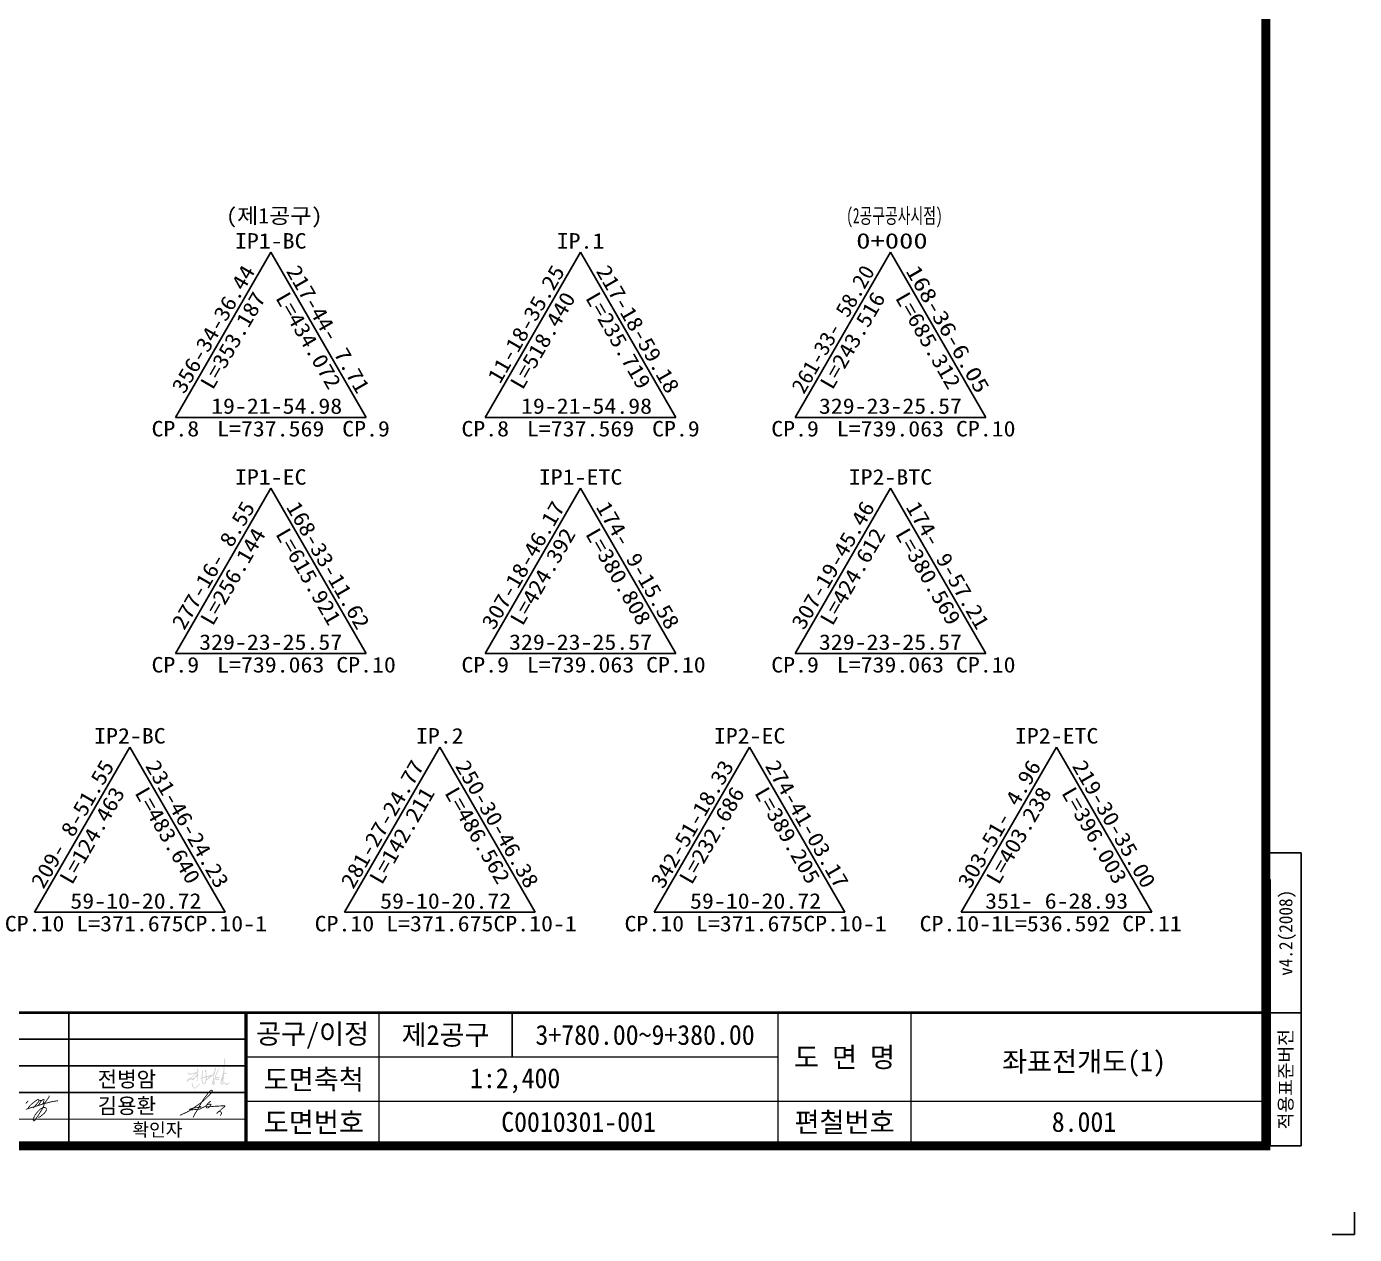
# Model space of a CAD drawing. Header units: millimetres. Extents: x 4602 to 5443, y 810 to 1404.
# Drawn here: x 5143.3 to 5442.8, y 810 to 1082.4 of the extents above; entities that cross this region are included whole.
import ezdxf
from ezdxf.enums import TextEntityAlignment as Align

# ---------------------------------------------------------------- set-up
doc = ezdxf.new("R2010")
doc.units = ezdxf.units.MM
for name, color, linetype in [('CA-ALGN-IPLN', 1, 'Continuous'), ('CA-ALGN-TEXT', 3, 'Continuous'), ('CA-TEXT', 3, 'Continuous'), ('CX-BORD', 3, 'Continuous'), ('CX-BORD-LIN1', 4, 'Continuous'), ('CX-BORD-LIN2', 3, 'Continuous'), ('CX-BORD-TEX2', 7, 'Continuous'), ('CX-BORD-TEX3', 6, 'Continuous'), ('CX-MISC', 2, 'Continuous')]:
    doc.layers.add(name, color=color, linetype=linetype)
doc.styles.add('GHS', font='DotumChe.ttf')
doc.styles.add('RP2', font='DotumChe.ttf')
doc.styles.add('SEKO', font='DotumChe.ttf')
doc.styles.add('TB_TEXT', font='DotumChe.ttf')
doc.styles.add('TB_WBTXT', font='H2GTRE.TTF')
doc.styles.add('TB_WMTXT', font='DotumChe.ttf')

# ---------------------------------------------------------------- blocks, each defined once
blk = doc.blocks.new('CXBLKA1-KHCA')
at = {"layer": 'CX-BORD-TEX3'}
h = blk.add_hatch(color=256, dxfattribs=at)
h.paths.add_polyline_path([(561.18, 19.68), (561.15, 19.63), (561.07, 19.12), (560.88, 16.41), (560.66, 15.98), (560.6, 15.39), (560.35, 14.81), (560.21, 14.18), (560.3, 13.84), (560.57, 13.79), (561.17, 14.08), (561.31, 14.01), (561.49, 13.7), (561.73, 13.72), (562.18, 14.08), (562.2, 14.24), (562.13, 14.28), (561.7, 13.91), (561.56, 13.89), (561.29, 14.25), (561.05, 14.22), (560.54, 13.95), (560.4, 13.98), (560.39, 14.28), (560.53, 14.8), (560.59, 14.88), (560.61, 14.81), (560.64, 14.48), (560.81, 14.22), (560.89, 14.22), (560.93, 14.3), (560.87, 14.49), (560.96, 15.86), (561.02, 16.27), (561.2, 16.25), (561.41, 16.18), (561.51, 16.12), (561.58, 16.24), (561.4, 16.4), (561.21, 16.45), (561.05, 16.44), (561.19, 18.6), (561.31, 19.6), (561.23, 19.67)])
h.paths.add_polyline_path([(559.57, 15.36), (559.51, 15.32), (559.23, 15.19), (559.29, 15.09), (559.44, 14.95), (559.66, 14.94), (559.82, 15.11), (559.82, 15.32), (559.71, 15.36)], flags=16)
h.paths.add_polyline_path([(558.67, 14.1), (558.61, 14.03), (558.55, 14.06), (558.52, 14.01), (558.59, 13.89), (558.64, 13.84), (558.69, 13.92), (558.74, 14.07), (558.73, 14.17)], flags=16)
h.paths.add_polyline_path([(557.28, 15.56), (557.09, 15.51), (557.08, 15.1), (557.05, 15.09), (557.05, 14.98), (557.17, 15), (557.94, 15.5), (558.1, 15.69), (558.02, 15.71), (557.97, 15.66), (557.86, 15.67), (557.58, 15.35), (557.45, 15.28), (557.4, 15.33), (557.55, 15.61), (557.49, 15.63)], flags=16)
h.paths.add_polyline_path([(556.14, 15.1), (556.16, 15.2), (556.28, 15.19), (556.9, 15.46), (556.93, 15.23), (556.83, 14.51), (556.58, 14.02), (556.42, 13.97), (556.27, 14.14), (556.13, 14.68)], flags=16)
h.paths.add_polyline_path([(556.27, 16.9), (556.16, 16.99), (556.11, 16.89), (556.02, 15.96), (555.97, 15.24), (555.78, 15.15), (555.88, 15.02), (555.96, 15.04), (556.03, 14.3), (556.28, 13.85), (556.57, 13.81), (556.92, 14.26), (557.02, 14.71), (557.97, 15.36), (558.7, 16.11), (558.54, 14.98), (558.49, 14.61), (558.37, 14.3), (558.36, 13.92), (558.56, 13.7), (558.76, 13.7), (558.92, 13.98), (558.89, 14.41), (558.79, 14.43), (558.69, 14.39), (558.64, 14.35), (558.62, 14.41), (558.65, 14.54), (559.02, 15), (559.03, 15.05), (559.15, 15.07), (559.24, 14.89), (559.41, 14.77), (559.81, 14.85), (559.99, 15.09), (559.97, 15.34), (559.77, 15.52), (559.44, 15.48), (559.22, 15.37), (559.22, 15.72), (559.7, 16.95), (559.96, 17.25), (559.96, 17.4), (560.09, 17.58), (560, 17.56), (559.5, 16.8), (559.14, 16.01), (559.07, 15.62), (559.05, 15.24), (558.71, 14.86), (558.66, 14.89), (558.88, 16.14), (559.15, 17.21), (559.13, 17.59), (559.06, 17.64), (558.96, 17.51), (558.92, 17.18), (558.81, 16.64), (558.58, 16.19), (558.26, 15.83), (558.02, 15.95), (557.8, 15.89), (557.76, 15.83), (557.41, 15.77), (557.06, 15.67), (557.02, 17.04), (556.93, 17.11), (556.83, 17.08), (556.82, 16.92), (556.75, 16.8), (556.75, 16.64), (556.9, 16.63), (556.91, 15.65), (556.14, 15.35), (556.23, 16.47)])
h.paths.add_polyline_path([(553.83, 14.15), (553.9, 14.14), (554, 13.51), (554.26, 13.13), (554.6, 13.13), (555.02, 13.4), (555.45, 13.97), (555.54, 14.06), (555.56, 13.9), (555.08, 13.28), (554.6, 12.96), (554.21, 12.97), (553.92, 13.32), (553.79, 13.61), (553.76, 14.06)])
h.paths.add_polyline_path([(553.01, 14.94), (552.99, 14.92), (552.85, 14.79), (552.84, 14.71), (552.95, 14.74), (553.26, 15.05), (553.23, 15.07), (553.12, 15.02)], flags=16)
h.paths.add_polyline_path([(552.85, 16.39), (552.85, 16.51), (553.01, 16.5), (553.06, 16.45), (553.31, 16.21), (553.57, 16.22), (554.62, 16.56), (554.83, 16.55), (554.95, 16.46), (554.86, 16.36), (554.3, 15.87), (553.62, 15.18), (553.87, 15.06), (554.54, 15.51), (555.01, 16.23), (555.05, 17.42), (555.18, 17.42), (555.23, 16.77), (554.96, 14.35), (554.88, 14.45), (554.94, 15.73), (554.52, 15.27), (554.2, 15.04), (554.24, 14.83), (554.15, 14.77), (553.53, 15.01), (553.4, 14.98), (552.66, 14.38), (552.59, 14.53), (552.72, 14.87), (553.13, 15.2), (553.5, 15.22), (554.55, 16.32), (554.51, 16.36), (553.71, 16.1), (553.31, 16.02), (553, 16.19)])
at = {"layer": 'CX-BORD-LIN1', "const_width": 2}
blk.add_lwpolyline([(796, 0), (0, 0), (0, 554), (796, 554)], close=True, dxfattribs=at)
at = {"layer": 'CX-BORD-LIN1'}
for points, const_width in [([(796, 30), (0, 30)], 0.6), ([(566, 0), (566, 30)], 0.8), ([(566, 0), (566, 30)], 0.6), ([(686, 0), (686, 30)], 0.3), ([(566, 6), (270, 6)], 0.2)]:
    blk.add_lwpolyline(points, dxfattribs=dict(at, const_width=const_width))
blk.add_lwpolyline([(526, 0), (526, 30)], dxfattribs=at)
at = {"layer": 'CX-BORD-LIN2'}
for p, q in [((804, 66.03), (796, 66.03)), ((804, 66.03), (804, 0)), ((797, 60), (797, 0)), ((804, 30), (796, 30)), ((804, 0), (797, 0))]:
    blk.add_line(p, q, dxfattribs=at)
at = {"layer": 'CX-BORD-LIN2', "const_width": 0.3}
for points in [[(596, 0), (596, 30)], [(716, 0), (716, 30)], [(686, 20), (566, 20)], [(796, 10), (566, 10)]]:
    blk.add_lwpolyline(points, dxfattribs=at)
at = {"layer": 'CX-BORD-LIN2'}
for points in [[(626, 20), (626, 30)], [(566, 24), (270, 24)], [(566, 18), (270, 18)], [(566, 12), (270, 12)]]:
    blk.add_lwpolyline(points, dxfattribs=at)
at = {"layer": 'CX-BORD-TEX3', "const_width": 0.188}
for points in [[(551.05, 6.85), (551.38, 6.99), (551.66, 7.12), (551.91, 7.23), (552.13, 7.33), (552.32, 7.42), (552.49, 7.5), (552.64, 7.57), (552.78, 7.65), (552.92, 7.72), (553.05, 7.79), (553.18, 7.86), (553.3, 7.93), (553.42, 8), (553.54, 8.07), (553.65, 8.14), (553.76, 8.21), (553.87, 8.28), (553.97, 8.35), (554.07, 8.43), (554.17, 8.5), (554.27, 8.57), (554.36, 8.65), (554.46, 8.72), (554.56, 8.8), (554.66, 8.87), (554.76, 8.94), (554.86, 9.01), (554.96, 9.09), (555.06, 9.16), (555.16, 9.23), (555.26, 9.3), (555.36, 9.36), (555.46, 9.43), (555.56, 9.5), (555.65, 9.57), (555.74, 9.63), (555.84, 9.7), (555.92, 9.76), (556.01, 9.83), (556.1, 9.89), (556.18, 9.96), (556.26, 10.03), (556.34, 10.09), (556.42, 10.16), (556.49, 10.23), (556.56, 10.29), (556.63, 10.35), (556.69, 10.42), (556.75, 10.48), (556.81, 10.53), (556.87, 10.59), (556.92, 10.65), (556.98, 10.7), (557.03, 10.76), (557.09, 10.81), (557.14, 10.87), (557.2, 10.92), (557.26, 10.98), (557.32, 11.04), (557.38, 11.09), (557.44, 11.15), (557.5, 11.21), (557.56, 11.26), (557.62, 11.32), (557.67, 11.37), (557.72, 11.43), (557.77, 11.48), (557.82, 11.54), (557.87, 11.59), (557.91, 11.64), (557.95, 11.69), (557.99, 11.74), (558.03, 11.79), (558.06, 11.84), (558.09, 11.89), (558.13, 11.93), (558.15, 11.98), (558.18, 12.02), (558.21, 12.06), (558.24, 12.1), (558.27, 12.14), (558.29, 12.17), (558.31, 12.21), (558.34, 12.24), (558.36, 12.27), (558.37, 12.3), (558.38, 12.33), (558.39, 12.35), (558.39, 12.38), (558.39, 12.41), (558.39, 12.44), (558.37, 12.46), (558.36, 12.48), (558.34, 12.5), (558.31, 12.51), (558.28, 12.52), (558.25, 12.52), (558.21, 12.51), (558.17, 12.5), (558.12, 12.48), (558.07, 12.46), (558.03, 12.44), (557.97, 12.4), (557.92, 12.37), (557.87, 12.33), (557.82, 12.29), (557.77, 12.24), (557.71, 12.19), (557.66, 12.14), (557.61, 12.08), (557.56, 12.02), (557.51, 11.96), (557.46, 11.89), (557.42, 11.83), (557.37, 11.76), (557.33, 11.7), (557.28, 11.63), (557.24, 11.56), (557.19, 11.5), (557.15, 11.43), (557.1, 11.37), (557.06, 11.31), (557.01, 11.25), (556.97, 11.2), (556.92, 11.14), (556.87, 11.08), (556.82, 11.02), (556.78, 10.96), (556.73, 10.9), (556.68, 10.84), (556.63, 10.78), (556.58, 10.71), (556.53, 10.64), (556.47, 10.57), (556.42, 10.49), (556.37, 10.41), (556.31, 10.32), (556.25, 10.23), (556.19, 10.14), (556.14, 10.05), (556.08, 9.95), (556.02, 9.86), (555.97, 9.76), (555.91, 9.67), (555.86, 9.58), (555.81, 9.5), (555.76, 9.41), (555.71, 9.33), (555.66, 9.25), (555.61, 9.16), (555.56, 9.08), (555.51, 8.99), (555.47, 8.89), (555.42, 8.8), (555.37, 8.7), (555.31, 8.59), (555.26, 8.49), (555.2, 8.38), (555.14, 8.27), (555.08, 8.17), (555.01, 8.06), (554.95, 7.95), (554.88, 7.84), (554.81, 7.74), (554.74, 7.64), (554.68, 7.55), (554.62, 7.46), (554.57, 7.38), (554.53, 7.31), (554.49, 7.25), (554.46, 7.2), (554.44, 7.14), (554.41, 7.09), (554.39, 7.04), (554.36, 6.98), (554.33, 6.92), (554.3, 6.86), (554.27, 6.78), (554.24, 6.71), (554.2, 6.64), (554.16, 6.57), (554.13, 6.5), (554.09, 6.44), (554.06, 6.39)], [(516.86, 10.14), (516.64, 9.89), (516.46, 9.68), (516.31, 9.51)], [(516.33, 8.19), (516.43, 8.23), (516.54, 8.27), (516.64, 8.31), (516.74, 8.35), (516.85, 8.39), (516.96, 8.43), (517.07, 8.46), (517.18, 8.5), (517.29, 8.53), (517.41, 8.56), (517.52, 8.59), (517.64, 8.62), (517.76, 8.66), (517.89, 8.69), (518.02, 8.73), (518.15, 8.76), (518.28, 8.8), (518.42, 8.84), (518.56, 8.89), (518.69, 8.93), (518.83, 8.97), (518.96, 9.02), (519.09, 9.06), (519.22, 9.1), (519.34, 9.14), (519.46, 9.19), (519.59, 9.23), (519.71, 9.27), (519.83, 9.31), (519.96, 9.34), (520.09, 9.38), (520.22, 9.42), (520.36, 9.46), (520.49, 9.49), (520.63, 9.53), (520.77, 9.57), (520.9, 9.6), (521.03, 9.63), (521.15, 9.67), (521.27, 9.7), (521.38, 9.73), (521.48, 9.76), (521.59, 9.79), (521.69, 9.82), (521.79, 9.84), (521.9, 9.87), (522.01, 9.89), (522.13, 9.92), (522.26, 9.94), (522.4, 9.97), (522.57, 10), (522.76, 10.03), (522.99, 10.06), (523.25, 10.1), (523.56, 10.14)], [(516.76, 8.32), (516.88, 8.51), (516.99, 8.67), (517.09, 8.81), (517.18, 8.92), (517.26, 9.02), (517.33, 9.1), (517.4, 9.16), (517.46, 9.22), (517.52, 9.27), (517.57, 9.32), (517.62, 9.37), (517.67, 9.41), (517.72, 9.45), (517.77, 9.49), (517.81, 9.53), (517.86, 9.57), (517.91, 9.62), (517.96, 9.66), (518.02, 9.71), (518.07, 9.75), (518.12, 9.8), (518.18, 9.84), (518.23, 9.88), (518.28, 9.92), (518.33, 9.96), (518.38, 9.99), (518.42, 10.02), (518.47, 10.05), (518.51, 10.08), (518.55, 10.11), (518.59, 10.14), (518.63, 10.16), (518.67, 10.19), (518.7, 10.22), (518.74, 10.24), (518.77, 10.27), (518.8, 10.29), (518.84, 10.31), (518.87, 10.33), (518.89, 10.35), (518.92, 10.37), (518.95, 10.38), (518.98, 10.39), (519, 10.4), (519.03, 10.41), (519.05, 10.41), (519.07, 10.42), (519.1, 10.42), (519.12, 10.42), (519.15, 10.41), (519.17, 10.41), (519.19, 10.4), (519.21, 10.39), (519.23, 10.37), (519.24, 10.35), (519.26, 10.33), (519.27, 10.3), (519.28, 10.27), (519.28, 10.24), (519.28, 10.2), (519.28, 10.17), (519.28, 10.13), (519.27, 10.09), (519.26, 10.06), (519.25, 10.02), (519.23, 9.99), (519.22, 9.95), (519.2, 9.92), (519.18, 9.89), (519.15, 9.85), (519.13, 9.82), (519.1, 9.79), (519.08, 9.75), (519.05, 9.71), (519.02, 9.68), (518.99, 9.64), (518.96, 9.6), (518.93, 9.56), (518.9, 9.53), (518.86, 9.49), (518.83, 9.45), (518.79, 9.42), (518.76, 9.38), (518.72, 9.34), (518.69, 9.31), (518.65, 9.27), (518.62, 9.24), (518.58, 9.2), (518.55, 9.16), (518.51, 9.12), (518.48, 9.08), (518.44, 9.05), (518.41, 9.01), (518.38, 8.96), (518.34, 8.92), (518.3, 8.88), (518.27, 8.83), (518.23, 8.79), (518.2, 8.74), (518.16, 8.69), (518.13, 8.64), (518.11, 8.59), (518.09, 8.53), (518.07, 8.47)], [(520.53, 9.59), (520.49, 9.4), (520.44, 9.24), (520.39, 9.09), (520.34, 8.97), (520.3, 8.86), (520.25, 8.76), (520.21, 8.68), (520.17, 8.59), (520.13, 8.52), (520.09, 8.44), (520.06, 8.37), (520.03, 8.31), (519.99, 8.24), (519.96, 8.18), (519.93, 8.12), (519.89, 8.06), (519.86, 8), (519.83, 7.95), (519.79, 7.9), (519.76, 7.85), (519.73, 7.79), (519.69, 7.74), (519.65, 7.69), (519.62, 7.63), (519.58, 7.58), (519.55, 7.52), (519.51, 7.46), (519.47, 7.4), (519.44, 7.34), (519.4, 7.28), (519.37, 7.22), (519.33, 7.17), (519.3, 7.11), (519.27, 7.06), (519.24, 7), (519.2, 6.95), (519.17, 6.9), (519.14, 6.85), (519.11, 6.81), (519.08, 6.76), (519.05, 6.72), (519.02, 6.68), (518.99, 6.64), (518.96, 6.6), (518.93, 6.56), (518.9, 6.52), (518.87, 6.48), (518.84, 6.44), (518.81, 6.39), (518.78, 6.35), (518.75, 6.3), (518.72, 6.26), (518.69, 6.22), (518.66, 6.17), (518.64, 6.13), (518.61, 6.09), (518.59, 6.05), (518.57, 6.02), (518.55, 5.98), (518.53, 5.95), (518.51, 5.92), (518.49, 5.89), (518.47, 5.86), (518.45, 5.83), (518.43, 5.8), (518.4, 5.77), (518.37, 5.74), (518.35, 5.71), (518.32, 5.69), (518.29, 5.67), (518.26, 5.65), (518.24, 5.63), (518.21, 5.61), (518.18, 5.6), (518.16, 5.59), (518.13, 5.59), (518.11, 5.59), (518.09, 5.6), (518.07, 5.61), (518.05, 5.62), (518.04, 5.64), (518.03, 5.67), (518.02, 5.7), (518.01, 5.74), (518, 5.78), (518, 5.82), (518, 5.87), (518.01, 5.92), (518.02, 5.98), (518.04, 6.04), (518.06, 6.1), (518.08, 6.16), (518.1, 6.22), (518.13, 6.29), (518.15, 6.36), (518.18, 6.43), (518.21, 6.5), (518.24, 6.57), (518.27, 6.64), (518.31, 6.71), (518.34, 6.77), (518.37, 6.84), (518.4, 6.9), (518.44, 6.96), (518.47, 7.01), (518.5, 7.06), (518.53, 7.11), (518.57, 7.15), (518.6, 7.2), (518.64, 7.24), (518.67, 7.28), (518.71, 7.33), (518.74, 7.37), (518.78, 7.42), (518.82, 7.47), (518.86, 7.51), (518.9, 7.56), (518.94, 7.61), (518.98, 7.66), (519.02, 7.71), (519.06, 7.75), (519.11, 7.8), (519.15, 7.84), (519.2, 7.89), (519.24, 7.93), (519.29, 7.97), (519.33, 8.02), (519.38, 8.06), (519.42, 8.1), (519.47, 8.15), (519.52, 8.19), (519.56, 8.23), (519.61, 8.27), (519.66, 8.31), (519.71, 8.35), (519.76, 8.38), (519.81, 8.41), (519.87, 8.44), (519.92, 8.46), (519.98, 8.48), (520.03, 8.5), (520.09, 8.52), (520.14, 8.54), (520.19, 8.55), (520.24, 8.57), (520.29, 8.58), (520.34, 8.6), (520.39, 8.61), (520.43, 8.61), (520.48, 8.62), (520.53, 8.62), (520.57, 8.62), (520.62, 8.61), (520.67, 8.6), (520.71, 8.59), (520.76, 8.57), (520.8, 8.55), (520.84, 8.52), (520.87, 8.5), (520.9, 8.47), (520.92, 8.44), (520.94, 8.4), (520.95, 8.37), (520.96, 8.33), (520.97, 8.29), (520.97, 8.25), (520.97, 8.21), (520.96, 8.17), (520.96, 8.13), (520.95, 8.09), (520.94, 8.05), (520.93, 8), (520.92, 7.96), (520.91, 7.92), (520.9, 7.88), (520.88, 7.85), (520.86, 7.81), (520.84, 7.77), (520.82, 7.74), (520.8, 7.71), (520.78, 7.67), (520.76, 7.64), (520.73, 7.61), (520.71, 7.58), (520.68, 7.54), (520.65, 7.51), (520.62, 7.48), (520.59, 7.44), (520.55, 7.41), (520.52, 7.37), (520.49, 7.34), (520.45, 7.3), (520.42, 7.27), (520.38, 7.24), (520.35, 7.2), (520.31, 7.17), (520.27, 7.13), (520.23, 7.1), (520.2, 7.07), (520.16, 7.03), (520.12, 7), (520.08, 6.97), (520.04, 6.94), (520.01, 6.91), (519.97, 6.89), (519.93, 6.86), (519.9, 6.83), (519.86, 6.8), (519.83, 6.78), (519.8, 6.75), (519.77, 6.72), (519.73, 6.7), (519.7, 6.67), (519.67, 6.64), (519.64, 6.62), (519.6, 6.59), (519.57, 6.56), (519.53, 6.54), (519.48, 6.51), (519.43, 6.49), (519.37, 6.46), (519.3, 6.43), (519.22, 6.41), (519.13, 6.38)], [(519.29, 10.06), (519.37, 10.1), (519.43, 10.14), (519.5, 10.16), (519.55, 10.18), (519.6, 10.19), (519.65, 10.19), (519.69, 10.19), (519.72, 10.19), (519.75, 10.19), (519.77, 10.18), (519.79, 10.17), (519.8, 10.16), (519.8, 10.15), (519.81, 10.14), (519.8, 10.12), (519.79, 10.09), (519.77, 10.06), (519.75, 10.03), (519.73, 9.99), (519.7, 9.95), (519.68, 9.91), (519.65, 9.87), (519.62, 9.83), (519.59, 9.79), (519.57, 9.75), (519.54, 9.71), (519.52, 9.68), (519.5, 9.64), (519.48, 9.61), (519.46, 9.57), (519.43, 9.53), (519.41, 9.49), (519.38, 9.45), (519.35, 9.41), (519.32, 9.36), (519.28, 9.31), (519.23, 9.25), (519.17, 9.18), (519.1, 9.11), (519.01, 9.03)], [(519.85, 10.15), (519.97, 10.24), (520.07, 10.32), (520.15, 10.38), (520.21, 10.42), (520.26, 10.46), (520.3, 10.47), (520.33, 10.48), (520.36, 10.48), (520.38, 10.47), (520.4, 10.46), (520.41, 10.44), (520.42, 10.41), (520.43, 10.38), (520.44, 10.35), (520.44, 10.31), (520.44, 10.27), (520.43, 10.23), (520.42, 10.19), (520.41, 10.15), (520.39, 10.1), (520.38, 10.06), (520.36, 10.02), (520.35, 9.98), (520.33, 9.94), (520.32, 9.9), (520.31, 9.86), (520.3, 9.83), (520.28, 9.79), (520.27, 9.76), (520.26, 9.72), (520.25, 9.69), (520.23, 9.66), (520.22, 9.63), (520.21, 9.6), (520.19, 9.57), (520.18, 9.55), (520.18, 9.52), (520.18, 9.51), (520.19, 9.5), (520.21, 9.49), (520.23, 9.49), (520.27, 9.5), (520.31, 9.51), (520.36, 9.53), (520.42, 9.56), (520.47, 9.59), (520.53, 9.63), (520.58, 9.67), (520.63, 9.72), (520.68, 9.77), (520.72, 9.82), (520.77, 9.88), (520.81, 9.94), (520.85, 9.99), (520.88, 10.05), (520.92, 10.1), (520.96, 10.15), (520.99, 10.2), (521.02, 10.25), (521.06, 10.3), (521.09, 10.34), (521.12, 10.38), (521.15, 10.42), (521.18, 10.46), (521.21, 10.5), (521.23, 10.53), (521.26, 10.57), (521.29, 10.6), (521.32, 10.64), (521.35, 10.68), (521.38, 10.72), (521.41, 10.77), (521.45, 10.82), (521.48, 10.87), (521.52, 10.93), (521.55, 11), (521.58, 11.07), (521.59, 11.14), (521.6, 11.23), (521.59, 11.31)], [(555.52, 8.6), (555.66, 8.65), (555.75, 8.7), (555.81, 8.74), (555.83, 8.77), (555.82, 8.8), (555.8, 8.82), (555.76, 8.83), (555.7, 8.83), (555.65, 8.82), (555.59, 8.8), (555.52, 8.78), (555.45, 8.75), (555.38, 8.72), (555.31, 8.69), (555.24, 8.66), (555.16, 8.63), (555.08, 8.61), (555.01, 8.6), (554.93, 8.59), (554.85, 8.58), (554.77, 8.57), (554.7, 8.57), (554.62, 8.56), (554.55, 8.56), (554.49, 8.55), (554.42, 8.54), (554.36, 8.54), (554.3, 8.52), (554.24, 8.51), (554.18, 8.5), (554.12, 8.48), (554.06, 8.47), (553.99, 8.45), (553.92, 8.43), (553.86, 8.41), (553.79, 8.39), (553.72, 8.36), (553.65, 8.34), (553.58, 8.32), (553.52, 8.3), (553.46, 8.28), (553.41, 8.26), (553.36, 8.25), (553.32, 8.23), (553.29, 8.21), (553.27, 8.2), (553.26, 8.19), (553.27, 8.17), (553.29, 8.16), (553.32, 8.14), (553.37, 8.13), (553.42, 8.12), (553.49, 8.11), (553.56, 8.1), (553.65, 8.1), (553.73, 8.09), (553.82, 8.1), (553.92, 8.1), (554.02, 8.11), (554.11, 8.12), (554.21, 8.13), (554.31, 8.14), (554.4, 8.15), (554.49, 8.16), (554.58, 8.16), (554.66, 8.17), (554.74, 8.18), (554.81, 8.18), (554.88, 8.19), (554.96, 8.19), (555.03, 8.2), (555.1, 8.2), (555.17, 8.21), (555.24, 8.22), (555.31, 8.22), (555.38, 8.23), (555.45, 8.24), (555.51, 8.25), (555.57, 8.27), (555.63, 8.29), (555.68, 8.3), (555.72, 8.33), (555.77, 8.35), (555.81, 8.37), (555.84, 8.4), (555.88, 8.43), (555.93, 8.45), (555.97, 8.48), (556.02, 8.51), (556.08, 8.53), (556.14, 8.56), (556.2, 8.59), (556.26, 8.61), (556.32, 8.64), (556.38, 8.66), (556.44, 8.69), (556.5, 8.71), (556.56, 8.74), (556.61, 8.76), (556.66, 8.79), (556.72, 8.82), (556.77, 8.86), (556.82, 8.89), (556.87, 8.93), (556.92, 8.97), (556.97, 9.02), (557.02, 9.07), (557.06, 9.12), (557.11, 9.17), (557.15, 9.22), (557.19, 9.26), (557.22, 9.31), (557.25, 9.35), (557.28, 9.39), (557.3, 9.42), (557.32, 9.45), (557.34, 9.48), (557.36, 9.51), (557.38, 9.53), (557.4, 9.56), (557.42, 9.58), (557.45, 9.6), (557.48, 9.62), (557.5, 9.64), (557.53, 9.66), (557.57, 9.69), (557.6, 9.72), (557.64, 9.75), (557.68, 9.79), (557.72, 9.83), (557.77, 9.87), (557.82, 9.91), (557.88, 9.94), (557.95, 9.95), (558.02, 9.96), (558.1, 9.95)], [(557.15, 9.21), (557.28, 9.27), (557.4, 9.32), (557.51, 9.35), (557.61, 9.38), (557.7, 9.39), (557.77, 9.39), (557.84, 9.39), (557.89, 9.38), (557.94, 9.38), (557.98, 9.37), (558.01, 9.35), (558.04, 9.34), (558.06, 9.33), (558.08, 9.31), (558.08, 9.3), (558.09, 9.28), (558.09, 9.26), (558.09, 9.24), (558.09, 9.22), (558.08, 9.2), (558.06, 9.18), (558.05, 9.15), (558.03, 9.13), (558.01, 9.1), (557.98, 9.07), (557.96, 9.04), (557.93, 9), (557.9, 8.97), (557.86, 8.94), (557.83, 8.9), (557.79, 8.86), (557.76, 8.83), (557.73, 8.79), (557.69, 8.75), (557.66, 8.71), (557.63, 8.68), (557.59, 8.64), (557.55, 8.61), (557.52, 8.58), (557.48, 8.56), (557.44, 8.54), (557.4, 8.52), (557.36, 8.51), (557.31, 8.5), (557.27, 8.5), (557.23, 8.5), (557.19, 8.51), (557.16, 8.52), (557.13, 8.55), (557.1, 8.57), (557.07, 8.61), (557.05, 8.65), (557.03, 8.7), (557.01, 8.76), (556.99, 8.84), (556.98, 8.92)], [(557.07, 8.8), (557.34, 8.8), (557.56, 8.8), (557.75, 8.81), (557.91, 8.81), (558.05, 8.82), (558.16, 8.82), (558.26, 8.83), (558.35, 8.84), (558.44, 8.85), (558.52, 8.85), (558.6, 8.86), (558.68, 8.87), (558.76, 8.88), (558.83, 8.89), (558.9, 8.9), (558.97, 8.9), (559.04, 8.91), (559.11, 8.91), (559.18, 8.91), (559.25, 8.92), (559.32, 8.92), (559.39, 8.92), (559.46, 8.92), (559.54, 8.93), (559.62, 8.93), (559.7, 8.93), (559.78, 8.94), (559.86, 8.95), (559.94, 8.95), (560.02, 8.96), (560.1, 8.96), (560.17, 8.97), (560.24, 8.97), (560.31, 8.98), (560.37, 8.98), (560.43, 8.99), (560.48, 8.99), (560.53, 8.99), (560.57, 8.99), (560.61, 9), (560.64, 9), (560.68, 9), (560.71, 9), (560.74, 9), (560.76, 9), (560.79, 9), (560.82, 9), (560.85, 9), (560.89, 9), (560.92, 9), (560.96, 9), (561, 9), (561.03, 9), (561.07, 9), (561.1, 9), (561.13, 8.99), (561.16, 8.99), (561.19, 8.98), (561.21, 8.98), (561.23, 8.97), (561.24, 8.96), (561.24, 8.94), (561.24, 8.93), (561.23, 8.91), (561.21, 8.88), (561.19, 8.86), (561.16, 8.83), (561.13, 8.8), (561.09, 8.76), (561.05, 8.73), (561.01, 8.69), (560.96, 8.66), (560.92, 8.62), (560.87, 8.59), (560.83, 8.55), (560.78, 8.51), (560.74, 8.48), (560.69, 8.44), (560.65, 8.4), (560.6, 8.37), (560.56, 8.33), (560.52, 8.29), (560.48, 8.25), (560.44, 8.21), (560.4, 8.18), (560.36, 8.14), (560.32, 8.1), (560.29, 8.07), (560.25, 8.03), (560.22, 8), (560.18, 7.96), (560.15, 7.93), (560.12, 7.9), (560.08, 7.87), (560.05, 7.84), (560.02, 7.82), (559.98, 7.79), (559.95, 7.77), (559.91, 7.75), (559.88, 7.72), (559.84, 7.7), (559.8, 7.68), (559.76, 7.65), (559.72, 7.62), (559.68, 7.59), (559.64, 7.55), (559.6, 7.51), (559.56, 7.46), (559.51, 7.41), (559.46, 7.35), (559.41, 7.28), (559.36, 7.2)], [(560, 7.81), (560.17, 7.7), (560.29, 7.61), (560.38, 7.53), (560.43, 7.46), (560.45, 7.4), (560.46, 7.35), (560.45, 7.3), (560.44, 7.25), (560.42, 7.21), (560.41, 7.17), (560.39, 7.12), (560.37, 7.07), (560.34, 7.01), (560.3, 6.94), (560.25, 6.85), (560.19, 6.75)]]:
    blk.add_lwpolyline(points, dxfattribs=at)
at = {"layer": 'CX-MISC'}
blk.add_lwpolyline([(811, -20), (816, -20), (816, -15)], dxfattribs=at)
at = {"layer": 'CX-BORD-LIN1', "style": 'TB_TEXT'}
for tag, height, p in [('TR_RNUM4', 3, (285.11, 26.64)), ('TR_RDAT4', 3.5, (317.5, 27)), ('TR_DGN4', 3.5, (459.12, 27)), ('TR_CHK4', 3.5, (499.12, 27)), ('TR_APP4', 3.5, (539.12, 27)), ('TR_RNUM3', 3, (285.11, 20.64)), ('TR_RDAT3', 3.5, (317.5, 21)), ('TR_DGN3', 3.5, (459.12, 21)), ('TR_CHK3', 3.5, (499.12, 21)), ('TR_APP3', 3.5, (539.12, 21)), ('TR_RNUM2', 3, (285.11, 14.64)), ('TR_RDAT2', 3.5, (317.5, 15)), ('TR_DGN2', 3.5, (459.12, 15)), ('TR_CHK2', 3.5, (499.12, 15)), ('TR_APP2', 3.5, (539.12, 15)), ('TR_RNUM1', 3, (285.11, 8.64)), ('TR_RDAT1', 3.5, (317.5, 9)), ('TR_DGN1', 3.5, (459.12, 9)), ('TR_CHK1', 3.5, (499.12, 9)), ('TR_APP1', 3.5, (539.12, 9))]:
    blk.add_attdef(tag, text='', height=height, dxfattribs=at).set_placement(p, align=Align.MIDDLE_CENTER)
for tag, p in [('TR_RCON4', (342.3, 27)), ('TR_RCON3', (342.3, 21)), ('TR_RCON2', (342.3, 15)), ('TR_RCON1', (342.3, 9))]:
    blk.add_attdef(tag, text='', height=3.5, dxfattribs=at).set_placement(p, align=Align.MIDDLE_LEFT)
at = {"layer": 'CX-BORD-LIN2', "style": 'TB_TEXT'}
blk.add_text('적용표준버전', height=3, rotation=90, dxfattribs=at).set_placement((800.5, 15), align=Align.MIDDLE_CENTER)
blk.add_attdef('TD_VERSION', text='', height=3, rotation=90, dxfattribs=at).set_placement((800.5, 48.01), align=Align.MIDDLE_CENTER)
at = {"layer": 'CX-BORD-TEX2', "style": 'TB_WMTXT'}
for tag, height, p in [('TB_CNAME', 5, (15.34, 531.83)), ('TB_CSCOP', 4, (16.63, 523.83))]:
    blk.add_attdef(tag, text='', height=height, dxfattribs=at).set_placement(p, align=Align.BOTTOM_LEFT)
at = {"layer": 'CX-BORD-TEX2', "style": 'TB_WBTXT'}
for tag, height, p in [('TB_MTITIL', 10, (398, 533.33)), ('TB_STITL', 7, (398, 518.33))]:
    blk.add_attdef(tag, text='', height=height, dxfattribs=at).set_placement(p, align=Align.MIDDLE_CENTER)
at = {"layer": 'CX-BORD-TEX3', "style": 'TB_TEXT'}
for s, height, p in [('공구/이정', 4.5, (581, 25)), ('도 면 명', 4.5, (701, 20)), ('도면축척', 4.5, (581.29, 15)), ('도면번호', 4.5, (581.29, 5.39)), ('편철번호', 4.5, (701, 5.39)), ('확인자', 3, (546, 3.66))]:
    blk.add_text(s, height=height, dxfattribs=at).set_placement(p, align=Align.MIDDLE)
for tag, height, p in [('TD_DCOMP', 4.5, (217.5, 25)), ('TD_CSECT', 4.5, (611, 25)), ('TD_CDIST', 4.5, (656, 25)), ('TD_DNAME_TOP', 4.5, (755, 25)), ('TD_DNAME_MAIN', 4.5, (755, 19.01)), ('TD_CCOMP', 4.5, (217.5, 15)), ('TD_HSCAL', 4.5, (626.7, 15.24)), ('TD_VSCAL', 4.5, (655.78, 15.24)), ('TD_DNAME_BOT', 3, (755, 13.65)), ('TD_CNAME', 5, (65, 5.75)), ('TD_FIELD', 4.5, (182.5, 5.53)), ('TD_CSTEP', 4.5, (253.24, 5.53)), ('TD_DWGCODE', 4.5, (641, 5.39)), ('TD_DWGNO', 4.5, (755, 5.39))]:
    blk.add_attdef(tag, text='', height=height, dxfattribs=at).set_placement(p, align=Align.MIDDLE_CENTER)

msp = doc.modelspace()

# ---------------------------------------------------------------- linework, layer by layer
at = {"layer": 'CA-ALGN-IPLN', "linetype": 'Continuous'}
for p, q in [((5198.39, 1031.52), (5176.89, 994.28)), ((5198.39, 1031.52), (5219.9, 994.28)), ((5268.28, 1031.52), (5246.78, 994.28)), ((5268.28, 1031.52), (5289.78, 994.28)), ((5338.17, 1031.52), (5316.66, 994.28)), ((5338.17, 1031.52), (5359.67, 994.28)), ((5176.89, 994.28), (5219.9, 994.28)), ((5246.78, 994.28), (5289.78, 994.28)), ((5316.66, 994.28), (5359.67, 994.28)), ((5198.39, 978.3), (5176.89, 941.05)), ((5198.39, 978.3), (5219.9, 941.05)), ((5268.28, 978.3), (5246.78, 941.05)), ((5268.28, 978.3), (5289.78, 941.05)), ((5338.17, 978.3), (5316.66, 941.05)), ((5338.17, 978.3), (5359.67, 941.05)), ((5176.89, 941.05), (5219.9, 941.05)), ((5246.78, 941.05), (5289.78, 941.05)), ((5316.66, 941.05), (5359.67, 941.05)), ((5166.63, 919.93), (5145.13, 882.68)), ((5166.63, 919.93), (5188.14, 882.68)), ((5236.52, 919.93), (5215.02, 882.68)), ((5236.52, 919.93), (5258.03, 882.68)), ((5306.41, 919.93), (5284.91, 882.68)), ((5306.41, 919.93), (5327.91, 882.68)), ((5375.66, 919.93), (5354.16, 882.68)), ((5375.66, 919.93), (5397.17, 882.68)), ((5145.13, 882.68), (5188.14, 882.68)), ((5215.02, 882.68), (5258.03, 882.68)), ((5284.91, 882.68), (5327.91, 882.68)), ((5354.16, 882.68), (5397.17, 882.68))]:
    msp.add_line(p, q, dxfattribs=at)

# ---------------------------------------------------------------- block references
at = {"layer": 'CX-BORD'}
ref = msp.add_blockref('CXBLKA1-KHCA', (4626.83, 830.04), dxfattribs=at)
ref.add_attrib('TD_DNAME_MAIN', '좌표전개도(1)', dxfattribs={"layer": 'CX-BORD-TEX3', "height": 4.5, "style": 'TB_TEXT'}).set_placement((5381.83, 849.05), align=Align.MIDDLE_CENTER)
ref.add_attrib('TD_CSECT', '제2공구', dxfattribs={"layer": 'CX-BORD-TEX3', "height": 4.5, "style": 'TB_TEXT'}).set_placement((5237.83, 855.04), align=Align.MIDDLE_CENTER)
ref.add_attrib('TD_CDIST', '3+780.00~9+380.00', dxfattribs={"layer": 'CX-BORD-TEX3', "height": 4.5, "style": 'TB_TEXT'}).set_placement((5282.83, 855.04), align=Align.MIDDLE_CENTER)
ref.add_attrib('TD_HSCAL', '1:2,400', dxfattribs={"layer": 'CX-BORD-TEX3', "height": 4.5, "style": 'TB_TEXT'}).set_placement((5253.53, 845.27), align=Align.MIDDLE_CENTER)
ref.add_attrib('TR_APP1', '김용환', dxfattribs={"layer": 'CX-BORD-LIN1', "height": 3.5, "style": 'TB_TEXT'}).set_placement((5165.95, 839.04), align=Align.MIDDLE_CENTER)
ref.add_attrib('TR_APP2', '전병암', dxfattribs={"layer": 'CX-BORD-LIN1', "height": 3.5, "style": 'TB_TEXT'}).set_placement((5165.95, 845.04), align=Align.MIDDLE_CENTER)
ref.add_attrib('TD_DWGNO', '8.001', dxfattribs={"layer": 'CX-BORD-TEX3', "height": 4.5, "style": 'TB_TEXT'}).set_placement((5381.83, 835.42), align=Align.MIDDLE_CENTER)
ref.add_attrib('TD_DWGCODE', 'C0010301-001', dxfattribs={"layer": 'CX-BORD-TEX3', "height": 4.5, "style": 'TB_TEXT'}).set_placement((5267.83, 835.42), align=Align.MIDDLE_CENTER)
ref.add_attrib('TD_VERSION', 'v4.2(2008)', dxfattribs={"layer": 'CX-BORD-LIN2', "height": 3, "rotation": 90, "style": 'TB_TEXT'}).set_placement((5427.33, 878.05), align=Align.MIDDLE_CENTER)

# ---------------------------------------------------------------- texts
at = {"layer": 'CA-ALGN-TEXT'}
for s, style, width, p, p2 in [('(제1공구)', 'SEKO', 1.432537, (5188.34, 1038.01), (5210.03, 1038.01)), ('(2공구공사시점)', 'SEKO', 0.874905, (5328.23, 1038.01), (5349.92, 1038.01)), ('IP1-BC', 'RP2', 0.850202, (5190.33, 1032.33), (5206.46, 1032.33)), ('IP.1', 'RP2', 1.292308, (5262.9, 1032.33), (5273.66, 1032.33)), ('0+000', 'RP2', 0.941001, (5330.45, 1032.33), (5346.57, 1032.33)), ('IP1-EC', 'RP2', 0.865385, (5190.33, 979.1), (5206.46, 979.1)), ('IP1-ETC', 'RP2', 0.883413, (5258.87, 979.1), (5277.69, 979.1)), ('IP2-BTC', 'RP2', 0.869822, (5328.76, 979.1), (5347.58, 979.1)), ('IP2-BC', 'RP2', 0.850202, (5158.57, 920.73), (5174.7, 920.73)), ('IP.2', 'RP2', 1.153846, (5231.15, 920.73), (5241.9, 920.73)), ('IP2-EC', 'RP2', 0.865385, (5298.35, 920.73), (5314.47, 920.73)), ('IP2-ETC', 'RP2', 0.883413, (5366.25, 920.73), (5385.07, 920.73))]:
    msp.add_text(s, height=3.494, dxfattribs=dict(at, style=style, width=width)).set_placement(p, p2, align=Align.FIT)
at = {"layer": 'CA-TEXT', "style": 'RP2'}
for s, height, rotation, width, p, p2 in [('356-34-36.44', 3.4944, 60, 0.807692, (5178.88, 999.34), (5195.01, 1027.27)), ('217-44- 7.71', 3.4944, 300, 0.828402, (5201.78, 1027.27), (5217.91, 999.34)), (' 11-18-35.25', 3.4944, 60, 0.807692, (5248.77, 999.34), (5264.89, 1027.27)), ('217-18-59.18', 3.4944, 300, 0.811072, (5271.67, 1027.27), (5287.79, 999.34)), ('261-33- 58.20', 3.4944, 60, 0.745562, (5318.65, 999.34), (5334.78, 1027.27)), ('168-36-6.05', 3.4944, 300, 0.885142, (5341.55, 1027.27), (5357.68, 999.34)), ('L=353.187', 3.494, 60, 0.855204, (5185.32, 1000.28), (5197.41, 1021.23)), ('L=434.072', 3.494, 300, 0.855204, (5199.37, 1021.23), (5211.47, 1000.28)), ('L=518.440', 3.494, 60, 0.855204, (5255.2, 1000.28), (5267.3, 1021.23)), ('L=235.719', 3.494, 300, 0.860264, (5269.26, 1021.23), (5281.36, 1000.28)), ('L=243.516', 3.494, 60, 0.855204, (5325.09, 1000.28), (5337.19, 1021.23)), ('L=685.312', 3.494, 300, 0.855204, (5339.15, 1021.23), (5351.24, 1000.28)), ('277-16- 8.55', 3.4944, 60, 0.807692, (5178.88, 946.11), (5195.01, 974.04)), ('168-33-11.62', 3.4944, 300, 0.811072, (5201.78, 974.04), (5217.91, 946.11)), ('307-18-46.17', 3.4944, 60, 0.811072, (5248.77, 946.11), (5264.89, 974.04)), ('174- 9-15.58', 3.4944, 300, 0.807692, (5271.67, 974.04), (5287.79, 946.11)), ('307-19-45.46', 3.4944, 60, 0.811072, (5318.65, 946.11), (5334.78, 974.04)), ('174- 9-57.21', 3.4944, 300, 0.828402, (5341.55, 974.04), (5357.68, 946.11)), ('L=256.144', 3.494, 60, 0.850202, (5185.32, 947.05), (5197.41, 968)), ('L=615.921', 3.494, 300, 0.886492, (5199.37, 968), (5211.47, 947.05)), ('L=424.392', 3.494, 60, 0.855204, (5255.2, 947.05), (5267.3, 968)), ('L=380.808', 3.494, 300, 0.855204, (5269.26, 968), (5281.36, 947.05)), ('L=424.612', 3.494, 60, 0.855204, (5325.09, 947.05), (5337.19, 968)), ('L=380.569', 3.494, 300, 0.860264, (5339.15, 968), (5351.24, 947.05)), ('209- 8-51.55', 3.4944, 60, 0.807692, (5147.12, 887.74), (5163.25, 915.67)), ('231-46-24.23', 3.4944, 300, 0.811072, (5170.02, 915.67), (5186.15, 887.74)), ('281-27-24.77', 3.4944, 60, 0.811072, (5217.01, 887.74), (5233.14, 915.67)), ('250-30-46.38', 3.4944, 300, 0.811072, (5239.91, 915.67), (5256.04, 887.74)), ('342-51-18.33', 3.4944, 60, 0.811072, (5286.9, 887.74), (5303.02, 915.67)), ('274-41-03.17', 3.4944, 300, 0.811072, (5309.8, 915.67), (5325.92, 887.74)), ('303-51- 4.96', 3.4944, 60, 0.807692, (5356.15, 887.74), (5372.28, 915.67)), ('219-30-35.00', 3.4944, 300, 0.811072, (5379.05, 915.67), (5395.18, 887.74)), ('L=124.463', 3.494, 60, 0.855204, (5153.56, 888.68), (5165.65, 909.63)), ('L=483.640', 3.494, 300, 0.855204, (5167.61, 909.63), (5179.71, 888.68)), ('L=486.562', 3.494, 300, 0.855204, (5237.5, 909.63), (5249.6, 888.68)), ('L=232.686', 3.494, 60, 0.855204, (5293.33, 888.68), (5305.43, 909.63)), ('L=389.205', 3.494, 300, 0.855204, (5307.39, 909.63), (5319.49, 888.68)), ('L=403.238', 3.494, 60, 0.855204, (5362.59, 888.68), (5374.68, 909.63)), ('L=396.003', 3.494, 300, 0.855204, (5376.64, 909.63), (5388.74, 888.68)), ('L=142.211', 3.494, 60, 0.886492, (5223.45, 888.68), (5235.54, 909.63))]:
    msp.add_text(s, height=height, rotation=rotation, dxfattribs=dict(at, width=width)).set_placement(p, p2, align=Align.FIT)
at = {"layer": 'CA-TEXT'}
for s, height, style, width, p, p2 in [(' 19-21-54.98', 3.4944, 'RP2', 0.807692, (5182.26, 995.08), (5214.52, 995.08)), (' 19-21-54.98', 3.4944, 'RP2', 0.807692, (5252.15, 995.08), (5284.41, 995.08)), ('329-23-25.57', 3.4944, 'RP2', 0.811072, (5322.04, 995.08), (5354.3, 995.08)), ('CP.8', 3.494, 'GHS', 1.128305, (5171.51, 989.98), (5182.26, 989.98)), ('L=737.569', 3.494, 'RP2', 0.860264, (5186.3, 989.98), (5210.49, 989.98)), ('CP.9', 3.494, 'RP2', 0.950226, (5214.52, 989.98), (5225.27, 989.98)), ('CP.8', 3.494, 'RP2', 0.936455, (5241.4, 989.98), (5252.15, 989.98)), ('L=737.569', 3.494, 'RP2', 0.860264, (5256.18, 989.98), (5280.38, 989.98)), ('CP.9', 3.494, 'RP2', 0.950226, (5284.41, 989.98), (5295.16, 989.98)), ('CP.9', 3.494, 'RP2', 0.950226, (5311.29, 989.98), (5322.04, 989.98)), ('L=739.063', 3.494, 'RP2', 0.855204, (5326.07, 989.98), (5350.26, 989.98)), ('CP.10', 3.494, 'RP2', 0.907519, (5352.95, 989.98), (5366.39, 989.98)), ('329-23-25.57', 3.4944, 'RP2', 0.811072, (5182.26, 941.86), (5214.52, 941.86)), ('329-23-25.57', 3.4944, 'RP2', 0.811072, (5252.15, 941.86), (5284.41, 941.86)), ('329-23-25.57', 3.4944, 'RP2', 0.811072, (5322.04, 941.86), (5354.3, 941.86)), ('CP.9', 3.494, 'RP2', 0.950226, (5171.51, 936.75), (5182.26, 936.75)), ('L=739.063', 3.494, 'RP2', 0.855204, (5186.3, 936.75), (5210.49, 936.75)), ('CP.10', 3.494, 'RP2', 0.907519, (5213.18, 936.75), (5226.62, 936.75)), ('CP.9', 3.494, 'RP2', 0.950226, (5241.4, 936.75), (5252.15, 936.75)), ('L=739.063', 3.494, 'RP2', 0.855204, (5256.18, 936.75), (5280.38, 936.75)), ('CP.10', 3.494, 'RP2', 0.907519, (5283.06, 936.75), (5296.5, 936.75)), ('CP.9', 3.494, 'RP2', 0.950226, (5311.29, 936.75), (5322.04, 936.75)), ('L=739.063', 3.494, 'RP2', 0.855204, (5326.07, 936.75), (5350.26, 936.75)), ('CP.10', 3.494, 'RP2', 0.907519, (5352.95, 936.75), (5366.39, 936.75)), (' 59-10-20.72', 3.4944, 'RP2', 0.807692, (5150.51, 883.49), (5182.76, 883.49)), (' 59-10-20.72', 3.4944, 'RP2', 0.807692, (5220.39, 883.49), (5252.65, 883.49)), (' 59-10-20.72', 3.4944, 'RP2', 0.807692, (5290.28, 883.49), (5322.54, 883.49)), ('351- 6-28.93', 3.4944, 'RP2', 0.807692, (5359.53, 883.49), (5391.79, 883.49)), ('CP.10', 3.494, 'RP2', 0.907519, (5138.41, 878.38), (5151.85, 878.38)), ('L=371.675', 3.494, 'RP2', 0.855204, (5154.54, 878.38), (5178.73, 878.38)), ('CP.10-1', 3.494, 'RP2', 0.876565, (5178.73, 878.38), (5197.55, 878.38)), ('CP.10', 3.494, 'RP2', 0.907519, (5208.3, 878.38), (5221.74, 878.38)), ('L=371.675', 3.494, 'RP2', 0.855204, (5224.43, 878.38), (5248.62, 878.38)), ('CP.10-1', 3.494, 'RP2', 0.876565, (5248.62, 878.38), (5267.43, 878.38)), ('CP.10', 3.494, 'RP2', 0.907519, (5278.19, 878.38), (5291.63, 878.38)), ('L=371.675', 3.494, 'RP2', 0.855204, (5294.31, 878.38), (5318.51, 878.38)), ('CP.10-1', 3.494, 'RP2', 0.876565, (5318.51, 878.38), (5337.32, 878.38)), ('CP.10-1', 3.494, 'RP2', 0.876565, (5344.75, 878.38), (5363.57, 878.38)), ('L=536.592', 3.494, 'RP2', 0.855204, (5363.57, 878.38), (5387.76, 878.38)), ('CP.11', 3.494, 'RP2', 0.973123, (5390.45, 878.38), (5403.89, 878.38))]:
    msp.add_text(s, height=height, dxfattribs=dict(at, style=style, width=width)).set_placement(p, p2, align=Align.FIT)

doc.saveas('drawing.dxf')
